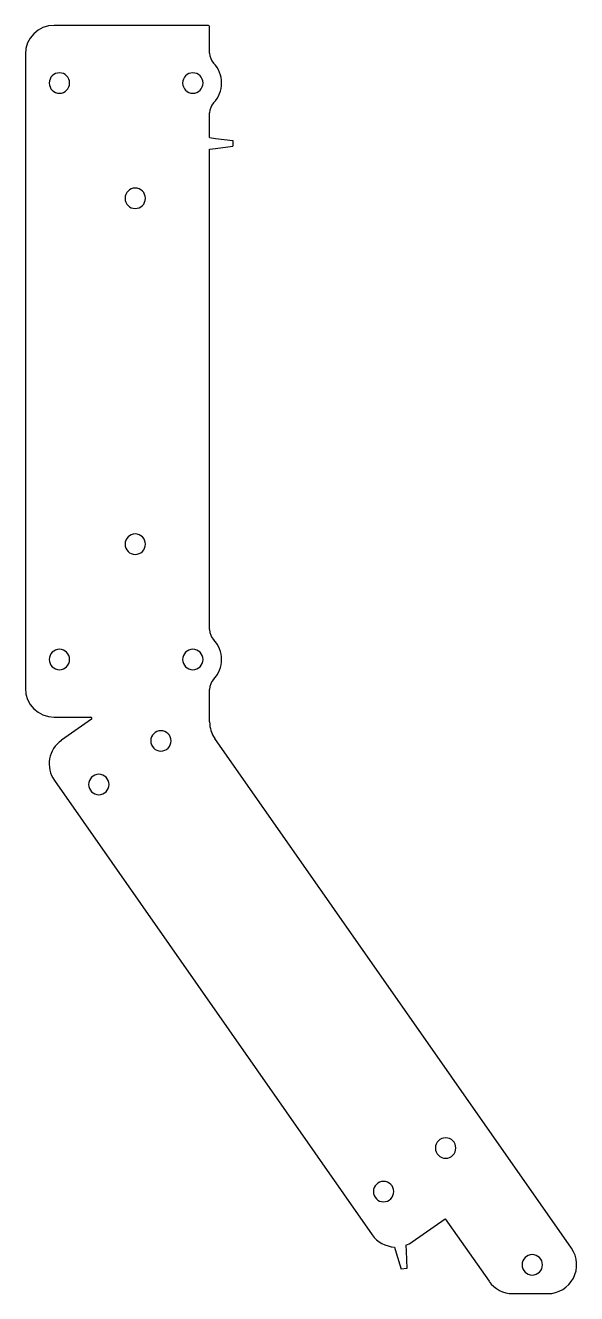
# Model space of a CAD drawing. Header units: inches. Extents: x 1 to 5.8, y 1 to 12.
import ezdxf

# ---------------------------------------------------------------- set-up
doc = ezdxf.new("R2010")
doc.units = ezdxf.units.IN
doc.layers.get('0').update_dxf_attribs({"linetype": 'CONTINUOUS'})
doc.layers.add('3', color=7, linetype='CONTINUOUS')
doc.layers.add('9', color=7, linetype='CONTINUOUS')

msp = doc.modelspace()

# ---------------------------------------------------------------- linework, layer by layer
at = {"color": 0, "linetype": 'CONTINUOUS'}
for p, q in [((2.8, 11.001), (2.8, 10.951)), ((4.312, 1.219), (4.263, 1.211))]:
    msp.add_line(p, q, dxfattribs=at)
at = {"layer": '3', "color": 3, "linetype": 'CONTINUOUS'}
for p, q in [((2.59, 12), (1.25, 12)), ((2.6, 11.759), (2.6, 11.99)), ((1, 11.75), (1, 6.25)), ((2.6, 11.026), (2.6, 11.241)), ((2.6, 11.026), (2.651, 11.02)), ((2.6, 10.926), (2.651, 10.933)), ((2.6, 6.759), (2.6, 10.926)), ((2.6, 5.958), (2.6, 6.241)), ((1.25, 6), (1.568, 6)), ((1.574, 5.982), (1.313, 5.799)), ((5.741, 1.393), (2.645, 5.815)), ((1.252, 5.451), (4.011, 1.511)), ((4.359, 1.449), (4.646, 1.65)), ((4.646, 1.65), (5.026, 1.107)), ((4.206, 1.404), (4.22, 1.355)), ((4.304, 1.42), (4.306, 1.369)), ((5.231, 1), (5.536, 1))]:
    msp.add_line(p, q, dxfattribs=at)
for centre, radius, start, end in [((1.25, 11.75), 0.25, 90, 180), ((2.59, 11.99), 0.01, 0, 90), ((2.725, 11.759), 0.125, 180, 223.7801), ((2.454, 11.5), 0.25, 316.2199, 43.7801), ((1.296, 11.5), 0.0886, 360, 180), ((2.454, 11.5), 0.0886, 360, 180), ((1.296, 11.5), 0.0886, 180, 360), ((2.454, 11.5), 0.0886, 180, 360), ((2.725, 11.241), 0.125, 136.2199, 180), ((1.954, 10.5), 0.0886, 360, 180), ((1.954, 10.5), 0.0886, 180, 360), ((1.954, 7.5), 0.0886, 360, 180), ((1.954, 7.5), 0.0886, 180, 360), ((2.725, 6.759), 0.125, 180, 223.7801), ((2.454, 6.5), 0.25, 316.2199, 43.7801), ((1.296, 6.5), 0.0886, 360, 180), ((1.296, 6.5), 0.0886, 180, 360), ((2.454, 6.5), 0.0886, 360, 180), ((2.454, 6.5), 0.0886, 180, 360), ((2.725, 6.241), 0.125, 136.2199, 180), ((1.25, 6.25), 0.25, 180, 270), ((1.568, 5.99), 0.01, 305, 90), ((2.85, 5.958), 0.25, 180, 215), ((2.177, 5.794), 0.0886, 360, 180), ((1.457, 5.594), 0.25, 125, 215), ((2.177, 5.794), 0.0886, 180, 360), ((1.638, 5.416), 0.0886, 360, 180), ((1.638, 5.416), 0.0886, 180, 360), ((4.649, 2.263), 0.0886, 360, 180), ((4.649, 2.263), 0.0886, 180, 360), ((4.11, 1.885), 0.0886, 360, 180), ((4.11, 1.885), 0.0886, 180, 360), ((4.216, 1.654), 0.25, 215, 267.7034), ((4.216, 1.654), 0.25, 290.7773, 305), ((5.401, 1.25), 0.0886, 360, 180), ((5.536, 1.25), 0.25, 270, 35), ((5.401, 1.25), 0.0886, 180, 360), ((5.231, 1.25), 0.25, 215, 270)]:
    msp.add_arc(centre, radius, start, end, dxfattribs=at)
at = {"layer": '9', "color": 9, "linetype": 'CONTINUOUS'}
for p, q in [((2.651, 11.02), (2.8, 11.001)), ((2.651, 10.933), (2.8, 10.951)), ((4.22, 1.355), (4.263, 1.211)), ((4.306, 1.369), (4.312, 1.219))]:
    msp.add_line(p, q, dxfattribs=at)

doc.saveas('drawing.dxf')
